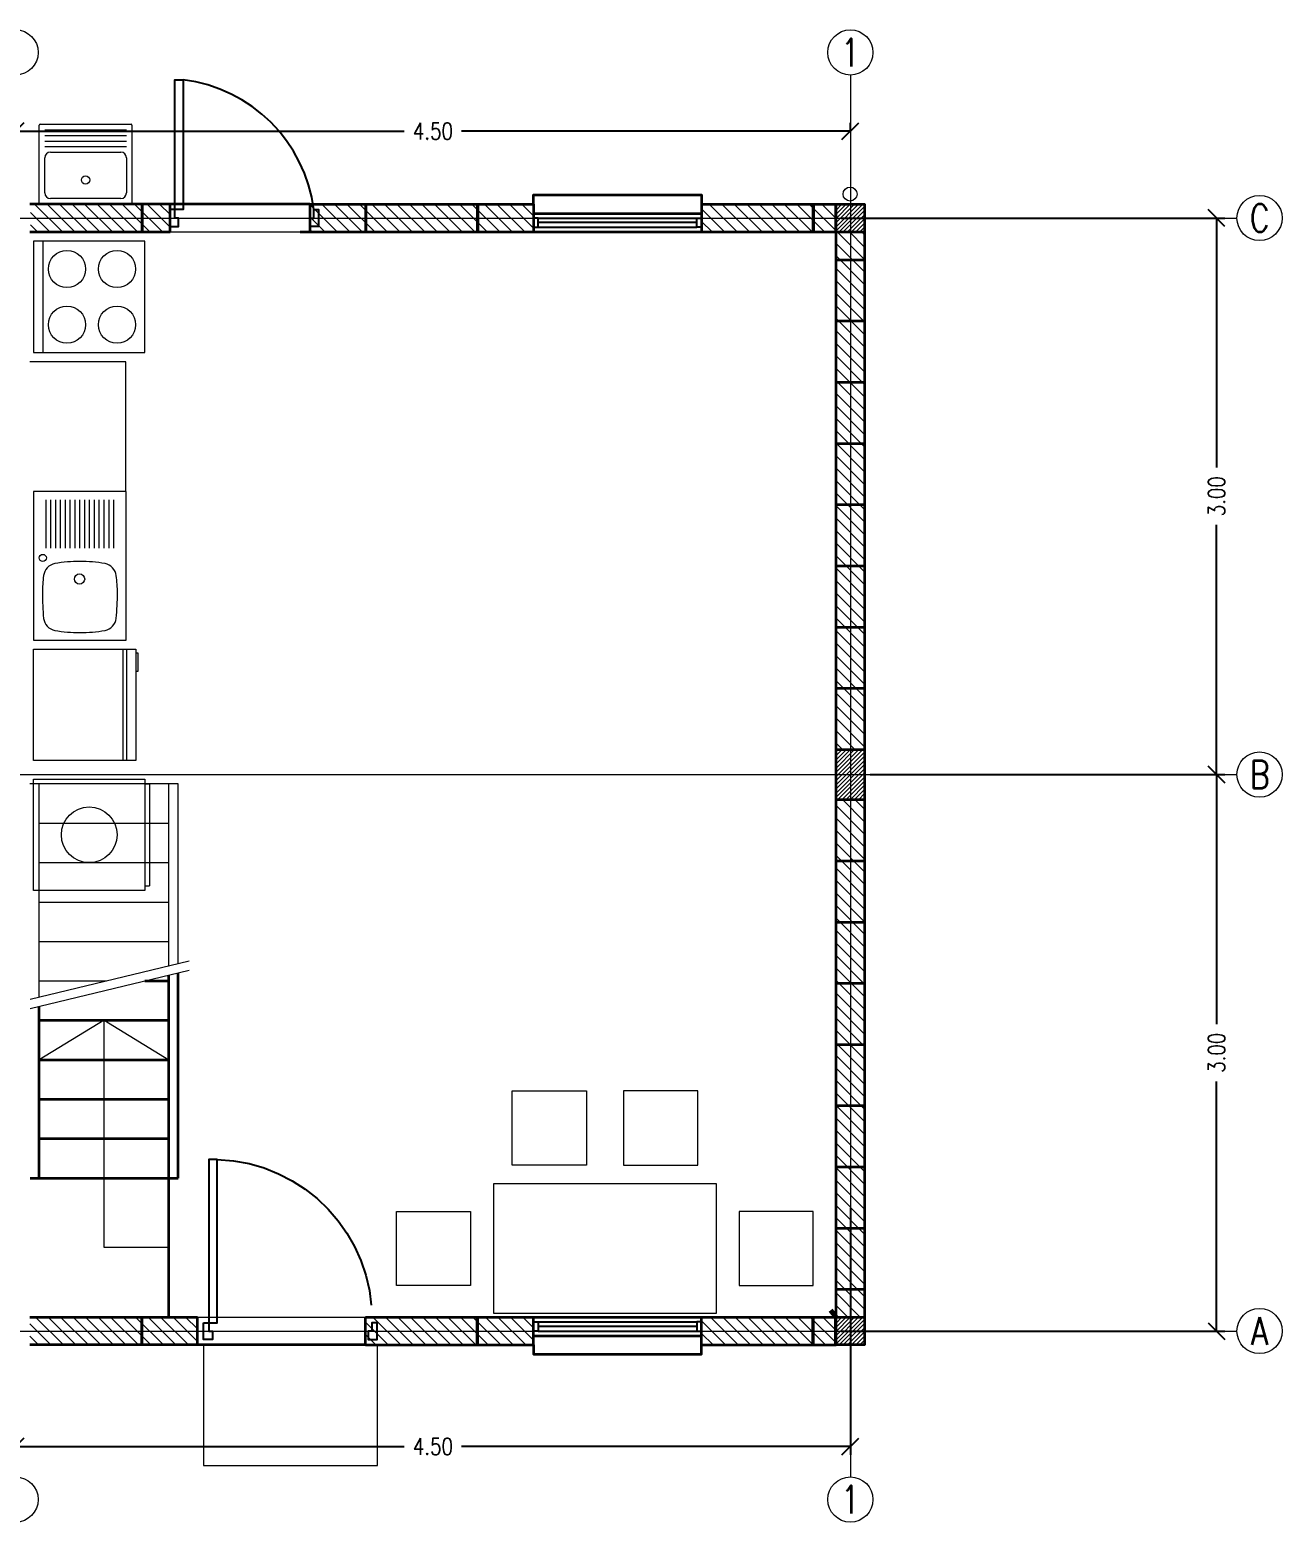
# Model space of a CAD drawing. Header units: metres. Extents: x 45 to 666, y -23 to 325.
# Drawn here: x 322.88 to 329.63, y 94.05 to 102.09 of the extents above; entities that cross this region are included whole.
import ezdxf

# ---------------------------------------------------------------- set-up
doc = ezdxf.new("R2010")
doc.units = ezdxf.units.M
doc.header["$LTSCALE"] = 5
doc.header["$MEASUREMENT"] = 0
doc.linetypes.add('HIDDEN', pattern=[0.375, 0.25, -0.125])
doc.layers.get('0').update_dxf_attribs({"color": 30})
doc.layers.get('DEFPOINTS').update_dxf_attribs({"color": 210})
for name, color, linetype, lineweight in [('A-ANNO-DIMS', 3, 'Continuous', 18), ('A-ANNO-SYMB', 3, 'Continuous', 18), ('A-ANNO-TEXT', 3, 'Continuous', 18), ('A-DOOR-FULL', 4, 'Continuous', 25), ('A-FLOR-FTPT', 6, 'Continuous', 70), ('A-FLOR-LEVL', 7, 'Continuous', 35), ('A-FLOR-OVHD', 3, 'HIDDEN', 18), ('A-FURN', 8, 'Continuous', 18), ('A-GLAZ-FULL', 4, 'Continuous', 25), ('A-WALL-FULL', 7, 'Continuous', 35), ('A-WALL-FULL-EXTR', 7, 'Continuous', 35), ('A-WALL-PATT', 8, 'Continuous', 18)]:
    doc.layers.add(name, color=color, linetype=linetype, lineweight=lineweight)
doc.styles.add('E-ROMANS', font='romans.shx', dxfattribs={"width": 0.8})
doc.dimstyles.new('E-0050_TICK_18', dxfattribs={"dimscale": 0.001, "dimtxt": 90, "dimasz": 90, "dimexe": 45, "dimexo": 30, "dimgap": 45, "dimtad": 0, "dimzin": 0, "dimdsep": 46, "dimtxsty": 'E-ROMANS', "dimblk": 'OBLIQUE', "dimcen": 45, "dimclrd": 256, "dimclre": 256, "dimclrt": 256, "dimadec": 0, "dimazin": 0, "dimtfac": 1, "dimtmove": 1, "dimatfit": 3, "dimldrblk": 'OPEN90', "dimfxl": 1, "dimtfill": 1, "dimtolj": 1, "dimtzin": 0, "dimarcsym": 0})
pattern_1 = [(135, (111.748826, 30.70779), (-0.03367596, -0.03367596), [])]

# ---------------------------------------------------------------- blocks, each defined once
blk = doc.blocks.new('LAVADERO-PL')
at = {"ltscale": 0.25}
for p, q in [((0, -0.245), (0, 0.245)), ((0.005, 0.25), (0.425, 0.25)), ((0.43, 0.245), (0.43, -0.245)), ((0.03, -0.19), (0.03, 0.19)), ((0.06, 0.22), (0.25, 0.22)), ((0.28, 0.19), (0.28, -0.19)), ((0.31, 0.22), (0.31, -0.22)), ((0.34, 0.22), (0.34, -0.22)), ((0.37, 0.22), (0.37, -0.22)), ((0.4, 0.22), (0.4, -0.22)), ((0.25, -0.22), (0.06, -0.22)), ((0.425, -0.25), (0.005, -0.25))]:
    blk.add_line(p, q, dxfattribs=at)
blk.add_circle((0.13, 0), 0.0224, dxfattribs=at)
for centre, radius, start, end in [((0.005, 0.245), 0.005, 90, 180), ((0.425, 0.245), 0.005, 0, 90), ((0.06, 0.19), 0.03, 90, 180), ((0.25, 0.19), 0.03, 0, 90), ((0.06, -0.19), 0.03, 180, 270), ((0.25, -0.19), 0.03, 270, 0), ((0.005, -0.245), 0.005, 180, 270), ((0.425, -0.245), 0.005, 270, 0)]:
    blk.add_arc(centre, radius, start, end, dxfattribs=at)
blk = doc.blocks.new('A$C1B7F5B90')
at = {"layer": 'A-DOOR-FULL'}
for points in [[(0.07, 0.79), (0.07, 0.09), (0.025, 0.09), (0.025, 0.79), (0.07, 0.79)], [(0.025, 0.09), (0, 0.09), (0, 0), (0.045, 0), (0.045, 0.045), (0.025, 0.045), (0.025, 0.09)], [(0.775, 0.09), (0.8, 0.09), (0.8, 0), (0.755, 0), (0.755, 0.045), (0.775, 0.045), (0.775, 0.09)]]:
    blk.add_lwpolyline(points, dxfattribs=at)
at = {"layer": 'A-DOOR-FULL', "linetype": 'HIDDEN'}
blk.add_arc((-0.0286, -0.0143), 0.8104, 7.39733, 83.01047, dxfattribs=at)
blk = doc.blocks.new('_Oblique')
at = {"color": 0, "linetype": 'ByBlock', "lineweight": -2}
blk.add_line((-0.5, -0.5), (0.5, 0.5), dxfattribs=at)
blk = doc.blocks.new('*D292')
at = {"layer": 'A-ANNO-DIMS', "lineweight": -2, "transparency": 16777216}
for p, q in [((322.7989, 101.5393), (322.7989, 101.5918)), ((322.7989, 101.5468), (324.8941, 101.5468)), ((327.2989, 101.5468), (325.2036, 101.5468)), ((327.2989, 101.5393), (327.2989, 101.5918))]:
    blk.add_line(p, q, dxfattribs=at)
at = {"layer": 'DEFPOINTS', "color": 0, "transparency": 16777216}
for p in [(327.2989, 101.5468), (322.7989, 101.5093), (327.2989, 101.5093)]:
    blk.add_point(p, dxfattribs=at)
at = {"layer": 'A-ANNO-DIMS', "lineweight": -2, "transparency": 16777216, "xscale": 0.09, "yscale": 0.09, "zscale": 0.09, "rotation": 180}
blk.add_blockref('_Oblique', (322.7989, 101.5468), dxfattribs=at)
at = {"layer": 'A-ANNO-DIMS', "lineweight": -2, "transparency": 16777216, "xscale": 0.09, "yscale": 0.09, "zscale": 0.09}
blk.add_blockref('_Oblique', (327.2989, 101.5468), dxfattribs=at)
at = {"layer": 'A-ANNO-DIMS', "transparency": 16777216, "insert": (325.0489, 101.5468), "char_height": 0.09, "attachment_point": 5, "style": 'E-ROMANS', "bg_fill": 3, "box_fill_scale": 1.25, "bg_fill_color": 256, "bg_fill_true_color": 13158600, "bg_fill_transparency": 0}
blk.add_mtext('\\A1;4.50', dxfattribs=at)
blk = doc.blocks.new('_Open90')
at = {"color": 0, "linetype": 'ByBlock', "lineweight": -2}
for p, q in [((0, 0), (-1, 0)), ((-0.5, 0.5), (0, 0)), ((0, 0), (-0.5, -0.5))]:
    blk.add_line(p, q, dxfattribs=at)
blk = doc.blocks.new('*D293')
at = {"layer": 'A-ANNO-DIMS', "lineweight": -2, "transparency": 16777216}
for p, q in [((322.7989, 95.743), (322.7989, 94.4115)), ((327.2989, 95.743), (327.2989, 94.4115)), ((322.7989, 94.4565), (324.8941, 94.4565)), ((327.2989, 94.4565), (325.2036, 94.4565))]:
    blk.add_line(p, q, dxfattribs=at)
at = {"layer": 'DEFPOINTS', "color": 0, "transparency": 16777216}
for p in [(322.7989, 95.773), (327.2989, 95.773), (327.2989, 94.4565)]:
    blk.add_point(p, dxfattribs=at)
at = {"layer": 'A-ANNO-DIMS', "lineweight": -2, "transparency": 16777216, "xscale": 0.09, "yscale": 0.09, "zscale": 0.09, "rotation": 180}
blk.add_blockref('_Oblique', (322.7989, 94.4565), dxfattribs=at)
at = {"layer": 'A-ANNO-DIMS', "lineweight": -2, "transparency": 16777216, "xscale": 0.09, "yscale": 0.09, "zscale": 0.09}
blk.add_blockref('_Oblique', (327.2989, 94.4565), dxfattribs=at)
at = {"layer": 'A-ANNO-DIMS', "transparency": 16777216, "insert": (325.0489, 94.4565), "char_height": 0.09, "attachment_point": 5, "style": 'E-ROMANS', "bg_fill": 3, "box_fill_scale": 1.25, "bg_fill_color": 256, "bg_fill_true_color": 13158600, "bg_fill_transparency": 0}
blk.add_mtext('\\A1;4.50', dxfattribs=at)
blk = doc.blocks.new('*D294')
at = {"layer": 'A-ANNO-DIMS', "lineweight": -2, "transparency": 16777216}
for p, q in [((327.4059, 98.0786), (329.3185, 98.0786)), ((329.2735, 98.0786), (329.2735, 96.7334)), ((329.2735, 95.0786), (329.2735, 96.4239)), ((327.2489, 95.0786), (329.3185, 95.0786))]:
    blk.add_line(p, q, dxfattribs=at)
at = {"layer": 'DEFPOINTS', "color": 0, "transparency": 16777216}
for p in [(327.3759, 98.0786), (329.2735, 98.0786), (327.2189, 95.0786)]:
    blk.add_point(p, dxfattribs=at)
at = {"layer": 'A-ANNO-DIMS', "lineweight": -2, "transparency": 16777216, "xscale": 0.09, "yscale": 0.09, "zscale": 0.09}
for p, rotation in [((329.2735, 98.0786), 90), ((329.2735, 95.0786), 270)]:
    blk.add_blockref('_Oblique', p, dxfattribs=dict(at, rotation=rotation))
at = {"layer": 'A-ANNO-DIMS', "transparency": 16777216, "insert": (329.2735, 96.5786), "char_height": 0.09, "attachment_point": 5, "rotation": 90, "style": 'E-ROMANS', "bg_fill": 3, "box_fill_scale": 1.25, "bg_fill_color": 256, "bg_fill_true_color": 13158600, "bg_fill_transparency": 0}
blk.add_mtext('\\A1;3.00', dxfattribs=at)
blk = doc.blocks.new('*D295')
at = {"layer": 'A-ANNO-DIMS', "lineweight": -2, "transparency": 16777216}
for p, q in [((327.2489, 101.0786), (329.3185, 101.0786)), ((329.2735, 101.0786), (329.2735, 99.7334)), ((329.2735, 98.0786), (329.2735, 99.4239)), ((327.4059, 98.0786), (329.3185, 98.0786))]:
    blk.add_line(p, q, dxfattribs=at)
at = {"layer": 'DEFPOINTS', "color": 0, "transparency": 16777216}
for p in [(327.2189, 101.0786), (329.2735, 101.0786), (327.3759, 98.0786)]:
    blk.add_point(p, dxfattribs=at)
at = {"layer": 'A-ANNO-DIMS', "lineweight": -2, "transparency": 16777216, "xscale": 0.09, "yscale": 0.09, "zscale": 0.09}
for p, rotation in [((329.2735, 101.0786), 90), ((329.2735, 98.0786), 270)]:
    blk.add_blockref('_Oblique', p, dxfattribs=dict(at, rotation=rotation))
at = {"layer": 'A-ANNO-DIMS', "transparency": 16777216, "insert": (329.2735, 99.5786), "char_height": 0.09, "attachment_point": 5, "rotation": 90, "style": 'E-ROMANS', "bg_fill": 3, "box_fill_scale": 1.25, "bg_fill_color": 256, "bg_fill_true_color": 13158600, "bg_fill_transparency": 0}
blk.add_mtext('\\A1;3.00', dxfattribs=at)
blk = doc.blocks.new('COCINA-PL')
blk.add_lwpolyline([(0, 0.3), (0, -0.3), (0.6, -0.3), (0.6, 0.3)], close=True)
blk.add_lwpolyline([(0.05, 0.3), (0.05, -0.3)])
for centre in [(0.18, 0.15), (0.45, 0.15), (0.18, -0.15), (0.45, -0.15)]:
    blk.add_circle(centre, 0.1)
blk = doc.blocks.new('LAVADORA-PL')
for p, q in [((0, 0), (0, 0.6)), ((0, 0.6), (0.6, 0.6)), ((0.6, 0.6), (0.6, 0)), ((0.625, 0.575), (0.625, 0.025)), ((0.6, 0), (0, 0))]:
    blk.add_line(p, q)
for points in [[(0.6, 0.575), (0.625, 0.575)], [(0.6, 0.025), (0.625, 0.025)]]:
    blk.add_lwpolyline(points)
blk.add_circle((0.3, 0.3), 0.15)
blk = doc.blocks.new('LAVAPLATO-PL')
at = {"ltscale": 5}
for p, q in [((0.5, 0.8), (0, 0.8)), ((0, 0.8), (0, 0)), ((0.0672, 0.4945), (0.0672, 0.755)), ((0.0672, 0.4945), (0.0672, 0.755)), ((0.0933, 0.4945), (0.0933, 0.755)), ((0.0933, 0.4945), (0.0933, 0.755)), ((0.1195, 0.4945), (0.1194, 0.755)), ((0.1195, 0.4945), (0.1194, 0.755)), ((0.1456, 0.4945), (0.1456, 0.755)), ((0.1456, 0.4945), (0.1456, 0.755)), ((0.1717, 0.4945), (0.1717, 0.755)), ((0.1717, 0.4945), (0.1717, 0.755)), ((0.1978, 0.4945), (0.1978, 0.755)), ((0.1978, 0.4945), (0.1978, 0.755)), ((0.2239, 0.4945), (0.2239, 0.755)), ((0.2239, 0.4945), (0.2239, 0.755)), ((0.25, 0.4945), (0.25, 0.755)), ((0.25, 0.4945), (0.25, 0.755)), ((0.2761, 0.4945), (0.2761, 0.755)), ((0.2761, 0.4945), (0.2761, 0.755)), ((0.3022, 0.4945), (0.3022, 0.755)), ((0.3022, 0.4945), (0.3022, 0.755)), ((0.3283, 0.4945), (0.3283, 0.755)), ((0.3283, 0.4945), (0.3283, 0.755)), ((0.3544, 0.4945), (0.3544, 0.755)), ((0.3544, 0.4945), (0.3544, 0.755)), ((0.3806, 0.4945), (0.3805, 0.755)), ((0.3806, 0.4945), (0.3805, 0.755)), ((0.4067, 0.4945), (0.4067, 0.755)), ((0.4067, 0.4945), (0.4067, 0.755)), ((0.4328, 0.4945), (0.4328, 0.755)), ((0.4328, 0.4945), (0.4328, 0.755)), ((0.5, 0), (0.5, 0.8)), ((0, 0), (0.5, 0))]:
    blk.add_line(p, q, dxfattribs=at)
for centre, radius in [((0.0499, 0.443), 0.019), ((0.0499, 0.443), 0.019), ((0.248, 0.329), 0.0275), ((0.248, 0.329), 0.0275)]:
    blk.add_circle(centre, radius, dxfattribs=at)
for centre, radius, start, end in [((0.1284, 0.338), 0.075, 100.38124, 172.77), ((0.1284, 0.338), 0.075, 100.38124, 172.77), ((0.25, -0.326), 0.75, 90, 100.38124), ((0.25, -0.326), 0.75, 90, 100.38124), ((0.25, -0.326), 0.75, 79.61876, 90), ((0.25, -0.326), 0.75, 79.61876, 90), ((0.3716, 0.338), 0.075, 7.23, 79.61876), ((0.3716, 0.338), 0.075, 7.23, 79.61876), ((0.798, 0.253), 0.75, 172.77, 180), ((0.798, 0.253), 0.75, 172.77, 180), ((-0.298, 0.253), 0.75, 360, 7.23), ((-0.298, 0.253), 0.75, 360, 7.23), ((1.6099, 0.253), 1.5619, 179.9987, 185.00834), ((1.6099, 0.253), 1.5619, 179.9987, 185.00834), ((-1.1099, 0.253), 1.5619, 354.99166, 0.0013), ((-1.1099, 0.253), 1.5619, 354.99166, 0.0013), ((0.1284, 0.126), 0.075, 187.23, 259.61876), ((0.1284, 0.126), 0.075, 187.23, 259.61876), ((0.3716, 0.126), 0.075, 280.38124, 352.77), ((0.3716, 0.126), 0.075, 280.38124, 352.77), ((0.25, 0.79), 0.75, 259.61876, 270), ((0.25, 0.79), 0.75, 259.61876, 270), ((0.25, 0.79), 0.75, 270, 280.38124), ((0.25, 0.79), 0.75, 270, 280.38124)]:
    blk.add_arc(centre, radius, start, end, dxfattribs=at)
blk = doc.blocks.new('RF-PL')
for p, q in [((0, 0.6), (0.5504, 0.6)), ((0, 0), (0, 0.6)), ((0.481, 0.6), (0.481, 0)), ((0.5008, 0.6), (0.5008, 0)), ((0.5504, 0.6), (0.5504, 0)), ((0.5504, 0.5806), (0.5629, 0.5806)), ((0.5629, 0.5806), (0.5629, 0.4806)), ((0.5629, 0.4806), (0.5504, 0.4806)), ((0.5504, 0), (0, 0))]:
    blk.add_line(p, q)
blk = doc.blocks.new('A$C65E00405')
at = {"layer": 'A-DOOR-FULL'}
blk.add_lwpolyline([(0.9084, 0.09), (0.8634, 0.09), (0.8634, 0.97), (0.9084, 0.97)], close=True, dxfattribs=at)
for points in [[(0, 0.09), (0.0294, 0.09), (0.0294, 0.045), (0.0494, 0.045), (0.0494, 0), (0, 0), (0, 0.09)], [(0.9378, 0.09), (0.9084, 0.09), (0.9084, 0.045), (0.8884, 0.045), (0.8884, 0), (0.9378, 0), (0.9378, 0.09)]]:
    blk.add_lwpolyline(points, dxfattribs=at)
at = {"layer": 'A-DOOR-FULL', "linetype": 'HIDDEN'}
blk.add_arc((0.8896, 0.11), 0.8604, 91.74437, 181.33429, dxfattribs=at)

msp = doc.modelspace()

# ---------------------------------------------------------------- hatches: boundary and pattern name
at = {"layer": 'A-WALL-PATT'}
h = msp.add_hatch(dxfattribs=at)
h.set_pattern_fill('LINE', color=256, scale=0.015, angle=135, style=0)
h.set_pattern_definition(pattern_1)
h.paths.add_polyline_path([(323.6319, 101.1536), (322.8789, 101.1536), (322.8789, 101.0036), (323.6319, 101.0036)])
h.paths.add_polyline_path([(325.3614, 101.1536), (324.7614, 101.1536), (324.7614, 101.0036), (325.3614, 101.0036)])
h.paths.add_polyline_path([(324.7614, 101.1536), (324.3849, 101.1536), (324.3849, 101.1236), (324.3849, 101.1236), (324.3849, 101.0336), (324.3849, 101.0336), (324.3849, 101.0036), (324.7614, 101.0036)])
h.paths.add_polyline_path([(325.5909, 101.1536), (325.3614, 101.1536), (325.3614, 101.0036), (325.5909, 101.0036)])
h.paths.add_polyline_path([(327.2219, 101.1536), (326.4969, 101.1536), (326.4969, 101.0036), (327.2219, 101.0036)])
h = msp.add_hatch(dxfattribs=at)
h.set_pattern_fill('LINE', color=256, scale=0.005, angle=45, style=0)
h.set_pattern_definition([(45, (171.83231, 30.70779), (-0.0112253202, 0.0112253202), [])])
h.paths.add_polyline_path([(327.3759, 101.1536), (327.2219, 101.1536), (327.2219, 101.0036), (327.3759, 101.0036)])
h = msp.add_hatch(dxfattribs=at)
h.set_pattern_fill('LINE', color=256, scale=0.015, angle=135, style=0)
h.set_pattern_definition(pattern_1)
h.paths.add_polyline_path([(327.3759, 101.0036), (327.2219, 101.0036), (327.2219, 100.8536), (327.3759, 100.8536)])
h.paths.add_polyline_path([(327.3759, 100.8536), (327.2219, 100.8536), (327.2219, 100.5236), (327.3759, 100.5236)])
h.paths.add_polyline_path([(327.3759, 100.5236), (327.2219, 100.5236), (327.2219, 100.1936), (327.3759, 100.1936)])
h.paths.add_polyline_path([(327.3759, 100.1936), (327.2219, 100.1936), (327.2219, 99.8636), (327.3759, 99.8636)])
h.paths.add_polyline_path([(327.3759, 99.8636), (327.2219, 99.8636), (327.2219, 99.5336), (327.3759, 99.5336)])
h.paths.add_polyline_path([(327.3759, 99.5336), (327.2219, 99.5336), (327.2219, 99.2036), (327.3759, 99.2036)])
h.paths.add_polyline_path([(327.3759, 99.2036), (327.2219, 99.2036), (327.2219, 98.8736), (327.3759, 98.8736)])
h.paths.add_polyline_path([(327.3759, 98.8736), (327.2219, 98.8736), (327.2219, 98.5436), (327.3759, 98.5436)])
h.paths.add_polyline_path([(327.3759, 98.5436), (327.2219, 98.5436), (327.2219, 98.2136), (327.3759, 98.2136)])
h.paths.add_polyline_path([(327.3759, 97.9436), (327.2219, 97.9436), (327.2219, 97.6136), (327.3759, 97.6136)])
h.paths.add_polyline_path([(327.3759, 97.6136), (327.2219, 97.6136), (327.2219, 97.2836), (327.3759, 97.2836)])
h.paths.add_polyline_path([(327.3759, 97.2836), (327.2219, 97.2836), (327.2219, 96.9536), (327.3759, 96.9536)])
h.paths.add_polyline_path([(327.3759, 96.9536), (327.2219, 96.9536), (327.2219, 96.6236), (327.3759, 96.6236)])
h.paths.add_polyline_path([(327.3759, 96.6236), (327.2219, 96.6236), (327.2219, 96.2936), (327.3759, 96.2936)])
h.paths.add_polyline_path([(327.3759, 96.2936), (327.2219, 96.2936), (327.2219, 95.9636), (327.3759, 95.9636)])
h.paths.add_polyline_path([(327.3759, 95.9636), (327.2219, 95.9636), (327.2219, 95.6336), (327.3759, 95.6336)])
h.paths.add_polyline_path([(327.3759, 95.6336), (327.2219, 95.6336), (327.2219, 95.3036), (327.3759, 95.3036)])
h.paths.add_polyline_path([(327.3759, 95.3036), (327.2219, 95.3036), (327.2219, 95.1536), (327.3759, 95.1536)])
h = msp.add_hatch(dxfattribs=at)
h.set_pattern_fill('LINE', color=256, scale=0.005, angle=45, style=0)
h.set_pattern_definition([(45, (171.83231, 30.70779), (-0.0112253202, 0.0112253202), [])])
h.paths.add_polyline_path([(327.2219, 97.9436), (327.3759, 97.9436), (327.3759, 98.2136), (327.2219, 98.2136)])
h = msp.add_hatch(dxfattribs=at)
h.set_pattern_fill('LINE', color=256, scale=0.015, angle=135, style=0)
h.set_pattern_definition(pattern_1)
h.paths.add_polyline_path([(323.7789, 95.1536), (322.8759, 95.1536), (322.8759, 95.0036), (323.7789, 95.0036)])
h.paths.add_polyline_path([(325.5909, 95.1536), (324.6849, 95.1536), (324.6849, 95.0036), (325.5909, 95.0036)])
h.paths.add_polyline_path([(327.2219, 95.1536), (326.4969, 95.1536), (326.4969, 95.0036), (327.2219, 95.0036)])
h = msp.add_hatch(dxfattribs=at)
h.set_pattern_fill('LINE', color=256, scale=0.005, angle=45, style=0)
h.set_pattern_definition([(45, (171.83231, 24.70779), (-0.0112253202, 0.0112253202), [])])
h.paths.add_polyline_path([(327.3759, 95.1536), (327.2219, 95.1536), (327.2219, 95.0036), (327.3759, 95.0036)])

# ---------------------------------------------------------------- linework, layer by layer
at = {"layer": 'A-ANNO-SYMB', "linetype": 'Continuous', "ltscale": 5}
for centre in [(322.7989, 101.971), (327.2989, 101.971), (329.5047, 101.0786), (329.5047, 98.0786), (329.5047, 95.0786), (322.7989, 94.1704), (327.2989, 94.1704)]:
    msp.add_circle(centre, 0.1219, dxfattribs=at)
at = {"layer": 'A-FLOR-FTPT'}
msp.add_line((327.2219, 95.1536), (327.1942, 95.19), dxfattribs=at)
at = {"layer": 'A-FLOR-LEVL'}
for p, q in [((323.4789, 101.1536), (323.4789, 101.0036)), ((323.4819, 101.1536), (323.4819, 101.0036)), ((324.3849, 101.1536), (323.6319, 101.1536)), ((323.4958, 96.9661), (323.6259, 96.9661)), ((323.6259, 95.9036), (323.6259, 96.9975)), ((323.6759, 95.9036), (323.6759, 97.0095)), ((322.9259, 95.9036), (322.9259, 96.8289)), ((322.9259, 96.7536), (323.6259, 96.7536)), ((322.9259, 96.5411), (323.6259, 96.5411)), ((322.9259, 96.3286), (323.6259, 96.3286)), ((322.9259, 96.1161), (323.6259, 96.1161)), ((322.8779, 95.9036), (323.6759, 95.9036)), ((323.6259, 95.1536), (323.6259, 95.9036)), ((327.0969, 95.0036), (327.0969, 95.1536)), ((327.0999, 95.0036), (327.0999, 95.1536)), ((327.2189, 95.0036), (327.2189, 95.1536)), ((324.6849, 95.0036), (323.7789, 95.0036))]:
    msp.add_line(p, q, dxfattribs=at)
for points in [[(325.5909, 101.1536), (325.5909, 101.2036), (326.4969, 101.2036), (326.4969, 101.1536)], [(324.6849, 101.1536), (324.6849, 101.0036)], [(324.6879, 101.1536), (324.6879, 101.0036)], [(325.2879, 101.1536), (325.2879, 101.0036)], [(325.2909, 101.1536), (325.2909, 101.0036)], [(327.0969, 101.1536), (327.0969, 101.0036)], [(327.0999, 101.1536), (327.0999, 101.0036)], [(327.2189, 101.1536), (327.2189, 101.0036)], [(325.5909, 101.1036), (326.4969, 101.1036)], [(325.5909, 101.0036), (326.4969, 101.0036)], [(323.4789, 95.0036), (323.4789, 95.1536)], [(323.4819, 95.0036), (323.4819, 95.1536)], [(325.2879, 95.0036), (325.2879, 95.1536)], [(325.2909, 95.0036), (325.2909, 95.1536)], [(325.5909, 95.1536), (326.4969, 95.1536)], [(325.5909, 95.0536), (326.4969, 95.0536)], [(325.5909, 95.0036), (325.5909, 94.9536), (326.4969, 94.9536), (326.4969, 95.0036)]]:
    msp.add_lwpolyline(points, dxfattribs=at)
at = {"layer": 'A-FLOR-OVHD'}
for p, q in [((323.6319, 101.0036), (324.3849, 101.0036)), ((322.9259, 96.8784), (322.9259, 98.0286)), ((323.6259, 97.0475), (323.6259, 98.0286)), ((323.6759, 97.0595), (323.6759, 98.0286)), ((322.9259, 97.8161), (323.6259, 97.8161)), ((322.9259, 97.6036), (323.6259, 97.6036)), ((322.9259, 97.3911), (323.6259, 97.3911)), ((322.9259, 97.1786), (323.6259, 97.1786)), ((322.9259, 96.9661), (323.2882, 96.9661)), ((323.7789, 95.1536), (324.6849, 95.1536)), ((323.8114, 95.0036), (323.8114, 94.3536)), ((324.7492, 94.3536), (324.7492, 95.0036)), ((323.8114, 94.3536), (324.7492, 94.3536))]:
    msp.add_line(p, q, dxfattribs=at)
for points in [[(323.6759, 98.0286), (322.8759, 98.0286)], [(322.8779, 96.8669), (323.7346, 97.0736)], [(322.8779, 96.8169), (323.7346, 97.0236)], [(323.2759, 96.7536), (322.9259, 96.5411)], [(323.6259, 95.5286), (323.2759, 95.5286), (323.2759, 96.7536)], [(323.2759, 96.7536), (323.6259, 96.5411)]]:
    msp.add_lwpolyline(points, dxfattribs=at)
at = {"layer": 'A-FURN'}
for p, q in [((323.3938, 100.3036), (322.8759, 100.3036)), ((323.3938, 99.6036), (323.3938, 100.3036))]:
    msp.add_line(p, q, dxfattribs=at)
for points in [[(325.4763, 96.3736), (325.8763, 96.3736), (325.8763, 95.9736), (325.4763, 95.9736), (325.4763, 96.3736)], [(326.4763, 96.3736), (326.0763, 96.3736), (326.0763, 95.9736), (326.4763, 95.9736), (326.4763, 96.3736)], [(326.5763, 95.8736), (326.5763, 95.1736), (325.3763, 95.1736), (325.3763, 95.8736), (326.5763, 95.8736)], [(324.8518, 95.7236), (325.2518, 95.7236), (325.2518, 95.3236), (324.8518, 95.3236), (324.8518, 95.7236)], [(327.0991, 95.7236), (326.6991, 95.7236), (326.6991, 95.3236), (327.0991, 95.3236), (327.0991, 95.7236)]]:
    msp.add_lwpolyline(points, dxfattribs=at)
msp.add_circle((327.2974, 101.2078), 0.0375, dxfattribs=at)
at = {"layer": 'A-GLAZ-FULL'}
for p, q in [((325.6159, 101.0786), (326.4715, 101.0786)), ((326.4715, 101.0536), (325.6159, 101.0536)), ((325.6159, 101.0286), (326.4715, 101.0286)), ((325.6159, 95.1286), (326.4714, 95.1286)), ((326.4719, 95.1036), (325.6164, 95.1036)), ((325.6159, 95.0786), (326.4714, 95.0786))]:
    msp.add_line(p, q, dxfattribs=at)
for points in [[(325.5909, 101.0286), (325.6159, 101.0286), (325.6159, 101.0786), (325.5909, 101.0786)], [(326.4969, 101.0286), (326.4715, 101.0286), (326.4715, 101.0786), (326.4969, 101.0786)], [(325.5909, 95.1286), (325.6159, 95.1286), (325.6159, 95.0786), (325.5909, 95.0786)], [(326.4969, 95.1286), (326.4714, 95.1286), (326.4714, 95.0786), (326.4969, 95.0786)]]:
    msp.add_lwpolyline(points, dxfattribs=at)
at = {"layer": 'A-WALL-FULL'}
msp.add_lwpolyline([(327.2219, 101.1536), (327.3759, 101.1536), (327.3759, 95.0036), (327.3759, 95.0036), (327.2219, 95.0036)], close=True, dxfattribs=at)
for points in [[(327.2219, 101.0036), (327.3759, 101.0036)], [(327.2219, 100.8536), (327.3759, 100.8536)], [(327.2219, 100.5236), (327.3759, 100.5236)], [(327.2219, 100.1936), (327.3759, 100.1936)], [(327.2219, 99.8636), (327.3759, 99.8636)], [(327.2219, 99.5336), (327.3759, 99.5336)], [(327.2219, 99.2036), (327.3759, 99.2036)], [(327.2219, 98.8736), (327.3759, 98.8736)], [(327.2219, 98.5436), (327.3759, 98.5436)], [(327.2219, 98.2136), (327.3759, 98.2136)], [(327.2219, 97.9436), (327.3759, 97.9436)], [(327.2219, 97.6136), (327.3759, 97.6136)], [(327.2219, 97.2836), (327.3759, 97.2836)], [(327.2219, 96.9536), (327.3759, 96.9536)], [(327.2219, 96.6236), (327.3759, 96.6236)], [(327.2219, 96.2936), (327.3759, 96.2936)], [(327.2219, 95.9636), (327.3759, 95.9636)], [(327.2219, 95.6336), (327.3759, 95.6336)], [(327.2219, 95.3036), (327.3759, 95.3036)], [(327.2219, 95.1536), (327.3759, 95.1536)]]:
    msp.add_lwpolyline(points, dxfattribs=at)
at = {"layer": 'A-WALL-FULL-EXTR'}
for p, q in [((323.6319, 101.1536), (322.8759, 101.1536)), ((322.8759, 101.0036), (323.6319, 101.0036)), ((322.8759, 95.1536), (323.7789, 95.1536)), ((323.7789, 95.0036), (322.8759, 95.0036))]:
    msp.add_line(p, q, dxfattribs=at)
for points in [[(323.6319, 101.0036), (323.6319, 101.1536)], [(324.3849, 101.1536), (325.5909, 101.1536)], [(324.3849, 101.1536), (324.3849, 101.0036)], [(325.5909, 101.1536), (325.5909, 101.0036)], [(326.4969, 101.1536), (326.4969, 101.0036)], [(326.4969, 101.1536), (327.2219, 101.1536)], [(324.3334, 101.0036), (325.5909, 101.0036)], [(326.4969, 101.0036), (327.2219, 101.0036)], [(323.7789, 95.0036), (323.7789, 95.1536)], [(324.6849, 95.1536), (325.5909, 95.1536)], [(324.6849, 95.0036), (324.6849, 95.1536)], [(325.5909, 95.0036), (325.5909, 95.1536)], [(326.4969, 95.1536), (327.2219, 95.1536)], [(326.4969, 95.0036), (326.4969, 95.1536)], [(324.6849, 95.0036), (325.5909, 95.0036)], [(326.4969, 95.0036), (327.2219, 95.0036)]]:
    msp.add_lwpolyline(points, dxfattribs=at)

# ---------------------------------------------------------------- block references
at = {"layer": 'A-DOOR-FULL'}
msp.add_blockref('A$C1B7F5B90', (323.6319, 101.0336), dxfattribs=at)
at = {"layer": 'A-DOOR-FULL', "xscale": -1}
msp.add_blockref('A$C65E00405', (324.7489, 95.0336), dxfattribs=at)
at = {"layer": 'A-FURN', "rotation": 90}
msp.add_blockref('LAVADERO-PL', (323.1764, 101.1536), dxfattribs=at)
at = {"layer": 'A-FURN'}
for name, p in [('COCINA-PL', (322.8959, 100.6536)), ('LAVAPLATO-PL', (322.8959, 98.8036)), ('RF-PL', (322.8959, 98.1536)), ('LAVADORA-PL', (322.8959, 97.4536))]:
    msp.add_blockref(name, p, dxfattribs=at)

# ---------------------------------------------------------------- texts
at = {"layer": 'A-ANNO-TEXT', "ltscale": 5, "char_height": 0.15, "attachment_point": 5, "style": 'E-ROMANS'}
for s, insert in [('1', (327.2989, 101.971)), ('C', (329.5047, 101.0786)), ('B', (329.5047, 98.0786)), ('A', (329.5047, 95.0786)), ('1', (327.2989, 94.1704))]:
    msp.add_mtext(s, dxfattribs=dict(at, insert=insert))

# ---------------------------------------------------------------- next in the draw order: dimensions: what is measured, and where the dimension line sits
at = {"layer": 'A-ANNO-DIMS'}
dim = msp.add_aligned_dim(p1=(322.7989, 101.5093), p2=(327.2989, 101.5093), distance=0.0375, dimstyle='E-0050_TICK_18', dxfattribs=at)
dim.commit()
dim.dimension.update_dxf_attribs({"geometry": '*D292', "text_midpoint": (325.0489, 101.5468)})
dim = msp.add_linear_dim(base=(327.2989, 94.4565), p1=(322.7989, 95.773), p2=(327.2989, 95.773), dimstyle='E-0050_TICK_18', dxfattribs=at)
dim.commit()
dim.dimension.update_dxf_attribs({"geometry": '*D293', "text_midpoint": (325.0489, 94.4565)})

# ---------------------------------------------------------------- next in the draw order: linework, layer by layer
at = {"layer": 'A-ANNO-SYMB', "ltscale": 2}
msp.add_lwpolyline([(327.2989, 101.849), (327.2989, 94.2923)], dxfattribs=at)

# ---------------------------------------------------------------- next in the draw order: dimensions: what is measured, and where the dimension line sits
at = {"layer": 'A-ANNO-DIMS'}
dim = msp.add_linear_dim(base=(329.2735, 98.0786), p1=(327.2189, 95.0786), p2=(327.3759, 98.0786), angle=90, dimstyle='E-0050_TICK_18', dxfattribs=at)
dim.commit()
dim.dimension.update_dxf_attribs({"geometry": '*D294', "text_midpoint": (329.2735, 96.5786)})

# ---------------------------------------------------------------- next in the draw order: linework, layer by layer
at = {"layer": 'A-ANNO-SYMB'}
msp.add_lwpolyline([(316.5794, 95.0786), (329.3827, 95.0786)], dxfattribs=at)

# ---------------------------------------------------------------- next in the draw order: dimensions: what is measured, and where the dimension line sits
at = {"layer": 'A-ANNO-DIMS'}
dim = msp.add_linear_dim(base=(329.2735, 101.0786), p1=(327.3759, 98.0786), p2=(327.2189, 101.0786), angle=90, dimstyle='E-0050_TICK_18', dxfattribs=at)
dim.commit()
dim.dimension.update_dxf_attribs({"geometry": '*D295', "text_midpoint": (329.2735, 99.5786)})

# ---------------------------------------------------------------- next in the draw order: linework, layer by layer
at = {"layer": 'A-ANNO-SYMB'}
for points in [[(317.4204, 101.0786), (329.3827, 101.0786)], [(316.9998, 98.0781), (329.3827, 98.0786)]]:
    msp.add_lwpolyline(points, dxfattribs=at)

doc.saveas('drawing.dxf')
